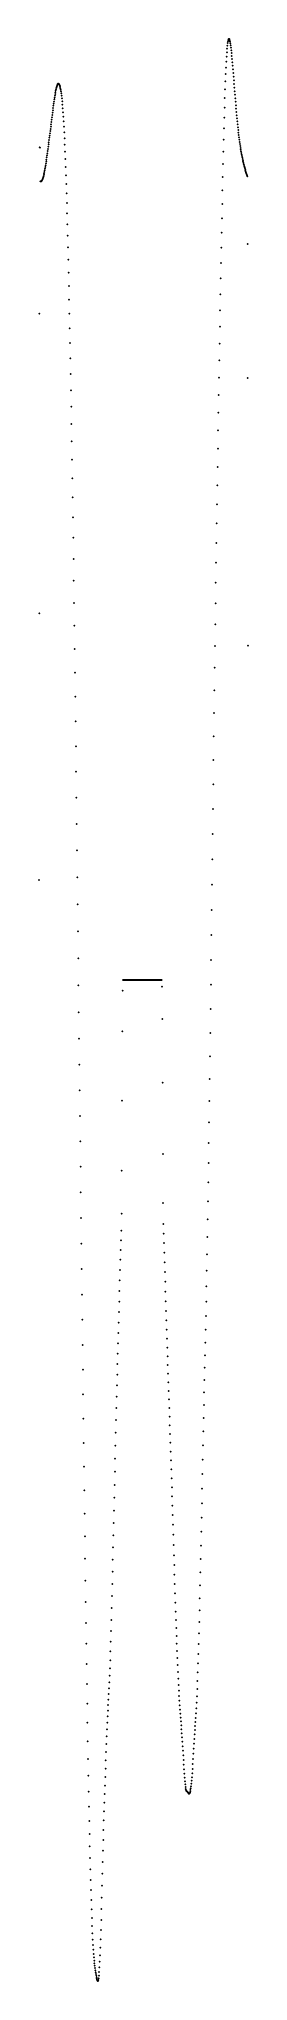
# Model space of a CAD drawing. Header units: metres. Extents: x 0 to 360, y -1724 to 1620.
import ezdxf

# ---------------------------------------------------------------- set-up
doc = ezdxf.new("R2010")
doc.units = ezdxf.units.M

msp = doc.modelspace()

# ---------------------------------------------------------------- linework, layer by layer
for p in [(324, 1608.1), (324.5, 1612.3), (325, 1615.5), (325.5, 1617.8), (326, 1619.2), (326.5, 1619.7), (327, 1619.5), (327.5, 1618.5), (328, 1616.8), (328.5, 1614.6), (329, 1611.7), (329.5, 1608.3), (322, 1580.2), (322.5, 1588.9), (323, 1596.5), (323.5, 1602.9), (330, 1604.4), (330.5, 1600.1), (331, 1595.4), (331.5, 1590.3), (332, 1584.9), (332.5, 1579.2), (333, 1573.3), (31, 1538.7), (31.5, 1540.1), (32, 1541.1), (32.5, 1541.9), (33, 1542.3), (33.5, 1542.4), (34, 1542.2), (34.5, 1541.7), (35, 1540.9), (35.5, 1539.8), (36, 1538.4), (320.5, 1546.4), (321, 1558.9), (321.5, 1570.2), (333.5, 1567.2), (334, 1561), (334.5, 1554.7), (335, 1548.4), (335.5, 1542.1), (25, 1504.4), (25.5, 1508.2), (26, 1511.8), (26.5, 1515.3), (27, 1518.7), (27.5, 1521.9), (28, 1524.9), (28.5, 1527.8), (29, 1530.4), (29.5, 1532.9), (30, 1535.1), (30.5, 1537), (36.5, 1536.6), (37, 1534.5), (37.5, 1532), (38, 1529.1), (38.5, 1525.7), (39, 1521.7), (39.5, 1517.3), (40, 1512.2), (40.5, 1506.5), (319.5, 1517.6), (320, 1532.6), (336, 1535.8), (336.5, 1529.6), (337, 1523.4), (337.5, 1517.3), (338, 1511.3), (338.5, 1505.4), (21, 1472.7), (21.5, 1476.7), (22, 1480.7), (22.5, 1484.7), (23, 1488.7), (23.5, 1492.7), (24, 1496.7), (24.5, 1500.6), (41, 1500.2), (41.5, 1493.3), (42, 1485.7), (42.5, 1477.5), (318.5, 1484), (319, 1501.4), (339, 1499.6), (339.5, 1493.9), (340, 1488.3), (340.5, 1482.9), (341, 1477.6), (341.5, 1472.5), (16.5, 1438), (17, 1441.8), (17.5, 1445.6), (18, 1449.5), (18.5, 1453.3), (19, 1457.1), (19.5, 1461), (20, 1464.8), (20.5, 1468.8), (43, 1468.6), (43.5, 1459), (44, 1448.7), (317.5, 1446.1), (318, 1465.6), (342, 1467.6), (342.5, 1462.8), (343, 1458.3), (343.5, 1454), (344, 1449.9), (344.5, 1445.9), (345, 1442.2), (345.5, 1438.7), (1.5, 1432.7), (2, 1432.2), (12, 1405.3), (12.5, 1408.6), (13, 1412), (13.5, 1415.5), (14, 1419.1), (14.5, 1422.8), (15, 1426.5), (15.5, 1430.3), (16, 1434.1), (44.5, 1437.5), (45, 1425.6), (45.5, 1412.8), (316.5, 1404.3), (317, 1425.6), (346, 1435.3), (346.5, 1432), (347, 1428.9), (347.5, 1426), (348, 1423.2), (348.5, 1420.5), (349, 1418), (349.5, 1415.5), (350, 1413.1), (350.5, 1410.8), (351, 1408.6), (351.5, 1406.5), (352, 1404.4), (2.5, 1374.4), (3, 1374.2), (3.5, 1374.2), (4, 1374.5), (4.5, 1374.9), (5, 1375.6), (5.5, 1376.4), (6, 1377.5), (6.5, 1378.7), (7, 1380.2), (7.5, 1381.9), (8, 1383.7), (8.5, 1385.8), (9, 1388.1), (9.5, 1390.5), (10, 1393.2), (10.5, 1396), (11, 1399), (11.5, 1402.1), (46, 1399.3), (46.5, 1384.9), (316, 1382), (352.5, 1402.4), (353, 1400.4), (353.5, 1398.5), (354, 1396.6), (354.5, 1394.8), (355, 1393), (355.5, 1391.2), (356, 1389.5), (356.5, 1387.8), (357, 1386.2), (357.5, 1384.6), (358, 1383.2), (47, 1369.8), (47.5, 1353.8), (315.5, 1359), (48, 1336.9), (48.5, 1319.2), (314.5, 1310.9), (315, 1335.3), (49, 1300.5), (49.5, 1281), (314, 1285.8), (50, 1260.6), (50.5, 1239.4), (313.5, 1260.2), (358.5, 1266.8), (51, 1217.4), (312.5, 1207.4), (313, 1234.1), (51.5, 1194.5), (52, 1170.9), (312, 1180.1), (1, 1146.5), (52.5, 1146.6), (311.5, 1152.4), (53, 1121.6), (311, 1124.1), (53.5, 1095.9), (310.5, 1095.3), (54, 1069.6), (54.5, 1042.6), (309.5, 1036.5), (310, 1066.1), (55, 1014.9), (309, 1006.5), (359, 1035.8), (55.5, 986.3), (308.5, 976.2), (56, 957), (308, 945.6), (56.5, 926.7), (307.5, 914.5), (57, 895.5), (307, 883), (57.5, 863.4), (306.5, 851.1), (58, 830.4), (306, 818.6), (58.5, 796.3), (305.5, 785.7), (59, 761), (305, 752.2), (59.5, 724.6), (304.5, 718.2), (60, 687.1), (304, 683.5), (60.5, 648.7), (303.5, 648), (0.5, 630.7), (61, 609.5), (303, 611.8), (61.5, 569.6), (302.5, 574.8), (359.5, 575.2), (302, 537.1), (62, 528.8), (62.5, 487.3), (301.5, 498.5), (63, 445.1), (301, 459.2), (63.5, 402.1), (300.5, 419.1), (300, 378.3), (64, 358.3), (299.5, 336.6), (64.5, 313.7), (65, 268.5), (299, 294.1), (298.5, 251), (65.5, 222.7), (298, 207.5), (0, 172), (66, 176.5), (297.5, 163.8), (66.5, 130.1), (297, 120.2), (67, 83.5), (296.5, 76.9), (67.5, 36.9), (296, 33.9), (145.5, 0), (146, 0), (147, 0), (147.5, 0), (149, 0), (149.5, 0), (150, 0), (151.5, 0), (152, 0), (152.5, 0), (154, 0), (154.5, 0), (156.5, 0), (157, 0), (157.5, 0), (160, 0), (160.5, 0), (161, 0), (161.5, 0), (164, 0), (165.5, 0), (166, 0), (166.5, 0), (167, 0), (169.5, 0), (170, 0), (170.5, 0), (171, 0), (171.5, 0), (173.5, 0), (174, 0), (175.5, 0), (176, 0), (176.5, 0), (178, 0), (178.5, 0), (181.5, 0), (182, 0), (183.5, 0), (184, 0), (184.5, 0), (186, 0), (186.5, 0), (188.5, 0), (189, 0), (189.5, 0), (190, 0), (190.5, 0), (193, 0), (193.5, 0), (194, 0), (194.5, 0), (195, 0), (195.5, 0), (197.5, 0), (198, 0), (198.5, 0), (199.5, 0), (200, 0), (201.5, 0), (202, 0), (202.5, 0), (203, 0), (203.5, 0), (205.5, 0), (206, 0), (206.5, 0), (207, 0), (207.5, 0), (210, 0), (210.5, 0), (68, -9.6), (144, -18.5), (144.5, -0.1), (145, 0), (146.5, 0), (148, 0), (148.5, 0), (150.5, 0), (151, 0), (153, 0), (153.5, 0), (155, 0), (155.5, 0), (156, 0), (158, 0), (158.5, 0), (159, 0), (159.5, 0), (162, 0), (162.5, 0), (163, 0), (163.5, 0), (164.5, 0), (165, 0), (167.5, 0), (168, 0), (168.5, 0), (169, 0), (172, 0), (172.5, 0), (173, 0), (174.5, 0), (175, 0), (177, 0), (177.5, 0), (179, 0), (179.5, 0), (180, 0), (180.5, 0), (181, 0), (182.5, 0), (183, 0), (185, 0), (185.5, 0), (187, 0), (187.5, 0), (188, 0), (191, 0), (191.5, 0), (192, 0), (192.5, 0), (196, 0), (196.5, 0), (197, 0), (199, 0), (200.5, 0), (201, 0), (204, 0), (204.5, 0), (205, 0), (208, 0), (208.5, 0), (209, 0), (209.5, 0), (211, 0), (211.5, -11.8), (295.5, -8.5), (68.5, -55.7), (295, -50.2), (143.5, -88.6), (212, -67.5), (294.5, -91.3), (69, -101), (294, -131.4), (69.5, -145.8), (70, -190.1), (212.5, -177.2), (293.5, -170.4), (143, -208.2), (293, -208.3), (70.5, -234.1), (292.5, -245.1), (71, -277.9), (213, -299.8), (292, -280.7), (71.5, -321.7), (142.5, -328.4), (291.5, -315.2), (72, -365.6), (291, -348.6), (213.5, -384.3), (290.5, -381.1), (72.5, -409.8), (141.5, -432), (142, -402.3), (214, -420.2), (290, -412.5), (73, -453.9), (140.5, -464.8), (141, -448.2), (214.5, -436.8), (215, -453.2), (289.5, -442.8), (73.5, -498), (139.5, -499.4), (140, -481.9), (215.5, -469.7), (216, -486.3), (288.5, -500.5), (289, -472.2), (139, -517.3), (216.5, -502.9), (217, -519.7), (288, -527.7), (74, -541.7), (138, -553.8), (138.5, -535.5), (217.5, -536.5), (218, -553.3), (287.5, -553.7), (74.5, -585.2), (137, -590), (137.5, -572), (218.5, -569.9), (219, -586.2), (287, -578.4), (75, -628.3), (136, -625.6), (136.5, -607.8), (219.5, -602.1), (220, -617.7), (220.5, -633), (286, -624.4), (286.5, -602), (135, -661.2), (135.5, -643.3), (221, -648.1), (221.5, -663.1), (285, -667.3), (285.5, -646.1), (75.5, -671.1), (134, -698), (134.5, -679.4), (222, -678), (222.5, -692.9), (284.5, -688.5), (76, -713.5), (133.5, -717.2), (223, -707.6), (223.5, -722.3), (283.5, -731.6), (284, -709.8), (76.5, -755.4), (132.5, -757.9), (133, -737.2), (224, -737), (224.5, -751.7), (225, -766.6), (283, -754.1), (77, -797), (131.5, -801.6), (132, -779.4), (225.5, -781.6), (226, -796.7), (282, -801.2), (282.5, -777.3), (131, -824.1), (226.5, -811.9), (227, -827.2), (281.5, -825.7), (77.5, -838), (130.5, -846.8), (227.5, -842.5), (228, -857.9), (281, -850.7), (78, -878.6), (129.5, -891.5), (130, -869.3), (228.5, -873.4), (229, -889), (280, -900.9), (280.5, -875.8), (78.5, -918.6), (128.5, -934.9), (129, -913.4), (229.5, -904.9), (230, -921.1), (279.5, -925.7), (79, -957.8), (128, -956.1), (230.5, -937.8), (231, -955.1), (279, -950), (79.5, -996.3), (127, -997.9), (127.5, -977), (231.5, -972.9), (232, -990.5), (278, -997.1), (278.5, -973.8), (80, -1034), (126.5, -1018.8), (232.5, -1007.4), (233, -1023.8), (277.5, -1020), (125.5, -1060.8), (126, -1039.8), (233.5, -1040), (234, -1056.2), (276.5, -1064.3), (277, -1042.4), (80.5, -1070.8), (124.5, -1101.7), (125, -1081.5), (234.5, -1072.1), (235, -1087.4), (235.5, -1102), (276, -1085.4), (81, -1106.9), (124, -1121), (236, -1115.9), (236.5, -1129.4), (275, -1124.7), (275.5, -1105.6), (81.5, -1142.4), (123, -1155.9), (123.5, -1139.1), (237, -1142.5), (237.5, -1155.1), (238, -1167.4), (274, -1160.2), (274.5, -1142.9), (82, -1177.5), (121.5, -1197.8), (122, -1185.2), (122.5, -1171.3), (238.5, -1179.6), (239, -1191.6), (239.5, -1203.1), (273, -1192.1), (273.5, -1176.6), (82.5, -1212), (120, -1229.4), (120.5, -1219.6), (121, -1209.2), (240, -1213.8), (240.5, -1223.6), (241, -1232.6), (271.5, -1233), (272, -1220.5), (272.5, -1206.8), (83, -1245.9), (118, -1267.9), (118.5, -1257.9), (119, -1248.3), (119.5, -1238.9), (241.5, -1241), (242, -1248.8), (242.5, -1256.2), (243, -1263.1), (243.5, -1269.9), (269.5, -1270.3), (270, -1262.6), (270.5, -1254), (271, -1244.2), (83.5, -1278.8), (116.5, -1302.3), (117, -1290), (117.5, -1278.6), (244, -1276.5), (244.5, -1283.1), (245, -1289.9), (245.5, -1296.9), (267.5, -1298.8), (268, -1291.4), (268.5, -1284.4), (269, -1277.4), (84, -1310.6), (115.5, -1329.1), (116, -1315.3), (246, -1304.1), (246.5, -1311.5), (247, -1319.2), (247.5, -1327), (248, -1335), (265.5, -1332), (266, -1323.2), (266.5, -1314.7), (267, -1306.5), (84.5, -1341.1), (85, -1370.1), (114.5, -1357.7), (115, -1343.2), (248.5, -1343.1), (249, -1351.1), (249.5, -1359.1), (250, -1366.6), (263.5, -1365.8), (264, -1358.2), (264.5, -1349.8), (265, -1341), (85.5, -1397.6), (113, -1401.3), (113.5, -1386.8), (114, -1372.2), (250.5, -1373.5), (251, -1379.7), (251.5, -1385), (252, -1389.4), (252.5, -1392.6), (253, -1394.7), (253.5, -1396), (254, -1396.6), (254.5, -1397), (255, -1397.3), (255.5, -1397.8), (256, -1398.4), (256.5, -1399.1), (257, -1399.9), (257.5, -1400.6), (258, -1400.9), (258.5, -1400.8), (259, -1400.1), (259.5, -1398.9), (260, -1397.1), (260.5, -1394.7), (261, -1391.7), (261.5, -1388), (262, -1383.7), (262.5, -1378.6), (263, -1372.6), (86, -1423.4), (112, -1431.1), (112.5, -1416.1), (86.5, -1447.7), (87, -1470.3), (111, -1463.1), (111.5, -1446.8), (87.5, -1491.6), (110, -1498.8), (110.5, -1480.4), (88, -1511.7), (88.5, -1530.8), (109.5, -1518.2), (89, -1549.2), (89.5, -1566.9), (108.5, -1559.2), (109, -1538.5), (90, -1583.9), (90.5, -1600), (107.5, -1599.3), (108, -1579.6), (91, -1614.9), (91.5, -1628.6), (106.5, -1635.5), (107, -1618), (92, -1641), (92.5, -1651.9), (93, -1661.4), (93.5, -1669.5), (105.5, -1665.9), (106, -1651.4), (94, -1676.5), (94.5, -1682.6), (95, -1688), (95.5, -1692.7), (96, -1697), (96.5, -1701), (97, -1704.7), (104, -1699.7), (104.5, -1690.1), (105, -1678.8), (97.5, -1708.2), (98, -1711.3), (98.5, -1714.1), (99, -1716.7), (99.5, -1719.1), (100, -1721.1), (100.5, -1722.7), (101, -1723.5), (101.5, -1723.3), (102, -1721.8), (102.5, -1718.7), (103, -1714), (103.5, -1707.7)]:
    msp.add_point(p)

doc.saveas('drawing.dxf')
